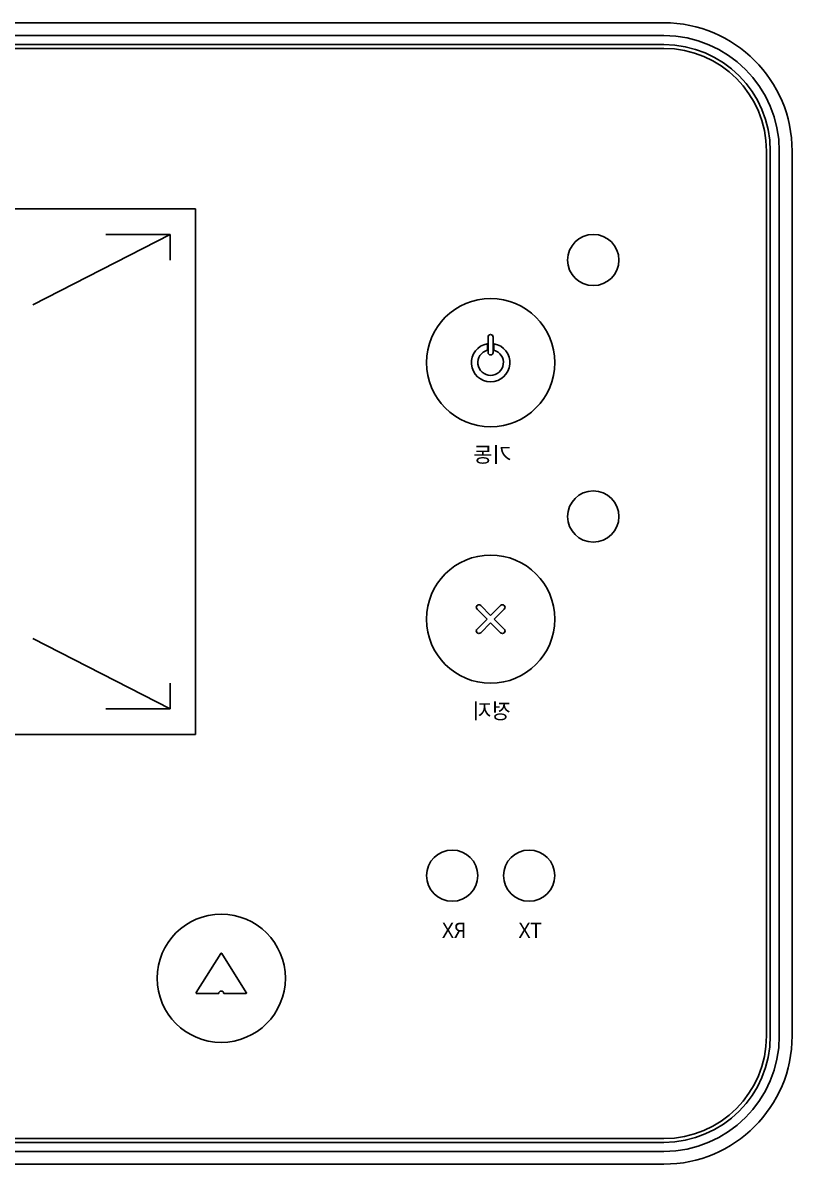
# Model space of a CAD drawing. Header units: millimetres. Extents: x 8533 to 164433, y 5768 to 115327.
# Drawn here: x 111345.3 to 111415.9, y 26849.1 to 26953.9 of the extents above; entities that cross this region are included whole.
import ezdxf

# ---------------------------------------------------------------- set-up
doc = ezdxf.new("R2010")
doc.units = ezdxf.units.MM
doc.header["$LTSCALE"] = 250
doc.layers.add('G-ENP 인버터 판넬', color=255, linetype='Continuous')
doc.styles.get("Standard").update_dxf_attribs({"font": ''})
doc.styles.get('Standard').set_extended_font_data('Malgun Gothic')

# ---------------------------------------------------------------- blocks, each defined once
blk = doc.blocks.new('240808_벽부형 인버터')
at = {"layer": 'G-ENP 인버터 판넬'}
for p, q in [((125.34, 617.43), (-125.34, 617.43)), ((125.34, 615.75), (-125.34, 615.75)), ((-125.34, 614.57), (125.34, 614.57)), ((-125.34, 614.07), (125.34, 614.07)), ((-142.16, 600.61), (-142.16, 484.52)), ((-140.48, 600.61), (-140.48, 484.52)), ((-139.3, 484.52), (-139.3, 600.61)), ((-138.8, 484.52), (-138.8, 600.61)), ((-63.93, 593.04), (-63.93, 524.06)), ((63.93, 593.04), (-63.93, 593.04)), ((-60.57, 589.67), (-60.57, 586.31)), ((-60.57, 589.67), (-52.15, 589.67)), ((-60.57, 589.67), (-42.56, 580.42)), ((-103.05, 574.49), (-103.05, 575.32)), ((-102.96, 574.19), (-102.96, 576.21)), ((-102.29, 574.19), (-102.29, 576.21)), ((-102.2, 574.49), (-102.2, 575.32)), ((-104.41, 540.98), (-104.41, 540.98)), ((-102.62, 539.68), (-103.93, 540.98)), ((-102.62, 539.68), (-101.32, 540.98)), ((-100.84, 540.98), (-100.84, 540.98)), ((-103.1, 539.2), (-104.41, 540.51)), ((-104.41, 537.89), (-103.1, 539.2)), ((-102.15, 539.2), (-100.84, 540.51)), ((-100.84, 537.89), (-102.15, 539.2)), ((-103.93, 537.42), (-102.62, 538.72)), ((-101.32, 537.42), (-102.62, 538.72)), ((-100.84, 537.42), (-100.84, 537.42)), ((-60.57, 527.42), (-42.56, 536.68)), ((-60.57, 530.79), (-60.57, 527.42)), ((-60.57, 527.42), (-52.15, 527.42)), ((-63.93, 524.06), (63.93, 524.06)), ((-67.37, 495.34), (-70.58, 490.2)), ((-67.22, 495.34), (-64.01, 490.2)), ((-70.51, 490.08), (-67.63, 490.08)), ((-66.96, 490.08), (-64.08, 490.08)), ((125.34, 471.06), (-125.34, 471.06)), ((125.34, 470.56), (-125.34, 470.56)), ((-125.34, 469.38), (125.34, 469.38)), ((-125.34, 467.7), (125.34, 467.7))]:
    blk.add_line(p, q, dxfattribs=at)
for centre, radius in [((-116.08, 586.31), 3.36), ((-102.62, 572.85), 8.41), ((-116.08, 552.66), 3.36), ((-102.62, 539.2), 8.41), ((-107.67, 505.55), 3.36), ((-97.58, 505.55), 3.36), ((-67.29, 492.09), 8.41)]:
    blk.add_circle(centre, radius, dxfattribs=at)
for centre, radius, start, end in [((-125.34, 600.61), 16.82, 90, 180), ((-125.34, 600.61), 15.14, 90, 180), ((-125.34, 600.61), 13.96, 90, 180), ((-125.34, 600.61), 13.46, 90, 180), ((-102.62, 576.21), 0.336, 0, 180), ((-102.62, 572.85), 2.52, 100.0494, 79.9506), ((-103.06, 575.32), 0.0168, 0, 100.0494), ((-102.19, 575.32), 0.0168, 79.9506, 180), ((-102.62, 572.85), 1.68, 104.9174, 75.0826), ((-103.06, 574.49), 0.0168, 284.9174, 0), ((-102.62, 574.19), 0.336, 180, 0), ((-102.19, 574.49), 0.0168, 180, 255.0826), ((-104.17, 540.75), 0.336, 135, 225), ((-104.17, 540.75), 0.336, 45, 135), ((-101.08, 540.75), 0.336, 45, 135), ((-101.08, 540.75), 0.336, 315, 45), ((-104.17, 537.65), 0.336, 135, 225), ((-101.08, 537.65), 0.336, 315, 45), ((-104.17, 537.65), 0.336, 225, 315), ((-101.08, 537.65), 0.336, 225, 315), ((-67.29, 495.3), 0.0841, 32.0054, 147.9946), ((-70.51, 490.16), 0.0841, 147.9946, 270), ((-67.29, 490.08), 0.336, 0, 180), ((-64.08, 490.16), 0.0841, 270, 32.0054), ((-125.34, 484.52), 16.82, 180, 270), ((-125.34, 484.52), 15.14, 180, 270), ((-125.34, 484.52), 13.96, 180, 270), ((-125.34, 484.52), 13.46, 180, 270)]:
    blk.add_arc(centre, radius, start, end, dxfattribs=at)
for s, p in [('기동', (-105.39, 559.78)), ('정지', (-105.27, 526.13)), ('TX', (-109.3, 497.37)), ('RX', (-99.43, 497.37))]:
    blk.add_text(s, height=2.019, dxfattribs=at).set_placement(p)

msp = doc.modelspace()

# ---------------------------------------------------------------- block references
at = {"layer": 'G-ENP 인버터 판넬', "xscale": -0.7, "yscale": 0.7, "zscale": 0.7}
msp.add_blockref('240808_벽부형 인버터', (111316.38, 26521.71, 0), dxfattribs=at)

doc.saveas('drawing.dxf')
